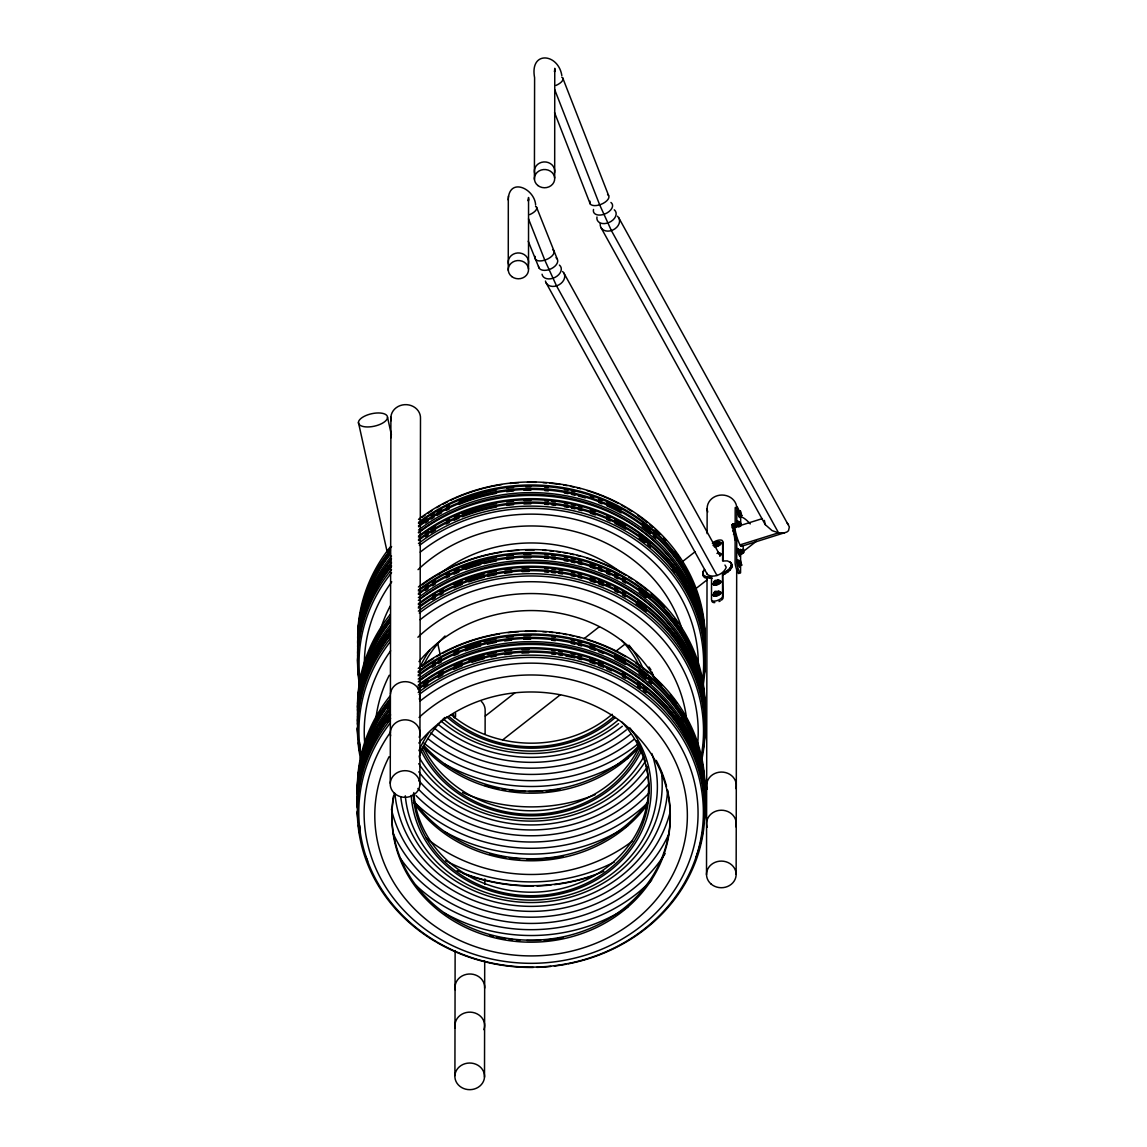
<?xml version="1.0" encoding="UTF-8"?>
<svg xmlns="http://www.w3.org/2000/svg" width="1147" height="1147" viewBox="0 0 1147 1147"><rect width="100%" height="100%" fill="white"/><g stroke="black" fill="none" stroke-linecap="round" stroke-linejoin="round"><path stroke-width="1.5" d="M390.252 783.243L390.898 417.193M419.859 784.777A14.825 13.32 0.1 0 0 398.396 772.103A14.825 13.32 0.1 0 0 396.919 795.143A14.825 13.32 0.1 0 0 419.859 784.777L420.49 418.727A14.825 13.32 0.1 0 0 404.604 404.676A14.825 13.32 0.1 0 0 391.17 420.662M454.915 1075.571L455.13 950.591M455.531 716.674L455.545 713.09M484.507 1077.119A14.825 13.32 0.1 0 0 463.044 1064.445A14.825 13.32 0.1 0 0 461.567 1087.485A14.825 13.32 0.1 0 0 484.507 1077.119L484.708 961.057M484.851 884.265L484.851 878.917M485.109 734.281L485.152 711.068A14.825 13.32 0.1 0 0 481.41 701.434M508.264 270.319L508.307 198.517M528.523 268.986L528.552 197.485L528.323 201.026L528.581 199.277M534.416 179.305L534.602 77.738C529.427 50.282 558.374 53.135 561.844 75.645M554.675 177.971L554.761 68.304L554.546 71.845L554.804 70.11M712.344 543.305A5.85 2.423 -21.2 0 1 718.552 540.165A5.85 2.423 -21.2 0 1 722.639 541.355L722.61 560.983L727.37 560.897L731.141 562.761C732.661 568.023 726.366 571.249 722.581 573.357L722.553 596.34A5.85 2.423 -21.2 0 1 717.018 600.627A5.85 2.423 -21.2 0 1 711.498 599.795L711.541 576.812L706.781 576.898L703.011 575.048L703.025 571.55L704.473 569.471L705.047 570.919M703.025 571.55L703.584 576.497L705.032 577.672L712.101 578.274M706.509 874.674L707.025 578.26M707.097 533.613L707.14 508.623M722.581 573.357L723.112 597.788A5.85 2.423 -21.2 0 1 721.492 600.11M723.169 560.654L723.212 542.818A5.85 2.423 -21.2 0 0 722.467 541.771M723.155 574.819C726.94 572.697 733.22 569.471 731.7 564.209L729.678 561.586M738.955 572.97A5.85 0.846 72.6 0 1 737.034 570.575A5.85 0.846 72.6 0 1 735.112 563.048L735.141 540.065L732.101 525.082L734.309 523.634L736.79 527.19L736.818 507.562A5.85 0.846 72.6 0 1 739.715 512.781M743.098 546.287L743.6 552.725L742.281 552.367L740.618 549.485L740.575 572.468A5.85 0.846 72.6 0 1 739.141 571.263L738.639 570.059A5.85 0.846 72.6 0 1 736.718 562.532L736.761 539.563L733.793 527.448L734.309 523.634M735.17 525.914L735.198 508.064A5.85 0.846 72.6 0 1 735.772 507.705M736.145 874.157L736.689 568.826M740.647 526.416L740.675 517.483A5.85 0.846 72.6 0 0 740.417 515.548M508.221 199.908C508.881 176.81 534.473 188.366 535.62 204.826M508.365 197.513L508.465 196.008M390.883 432.462L391.141 437.681M742.066 552.61L741.464 553.557L743.6 552.725M739.629 515.261L739.543 514.43M739.485 553.714C741.492 562.016 734.912 545.685 738.281 549.786M715.857 544.165L716.846 544.925M718.008 582.647L718.251 582.088M716.388 594.39L718.18 593.529M713.807 543.42L715.083 541.986L718.897 541.814L719.513 543.391L718.237 544.825L715.685 545.614L713.807 543.42L715.685 545.614M715.083 544.036L718.897 541.814M713.735 581.844L715.011 580.411L718.839 580.253L719.441 581.816L718.165 583.25L715.628 584.038L713.735 581.844L715.628 584.038M715.011 582.461L718.839 580.253M713.721 592.87L714.997 591.451L718.811 591.279L719.427 592.856L718.151 594.275L715.599 595.078L713.721 592.87L715.599 595.078M714.997 593.501L718.811 591.279M485.281 716.043L514.874 692.874M583.909 638.793L599.408 626.663M681.146 562.661L695.24 551.621M502.73 739.872L560.51 694.638M615.466 651.596L625.33 643.868M694.365 589.802L707.054 579.866M740.876 553.384L756.375 541.255M717.047 575.593L556.524 285.875L544.796 260.14L528.509 218.862M717.19 544.753L718.094 544.28L716.474 544.94M741.234 546.402L786.871 532.022L788.519 530.688L789.351 526.903L618.778 217.815M717.147 583.235L715.57 583.206M738.281 511.591L740.489 511.161L741.822 515.62C738.811 518.186 736.446 510.214 740.489 511.161M738.725 513.77L740.489 513.211L740.044 511.046M739.614 516.05L741.822 515.62M732.187 524.466L733.808 523.95M740.016 522.071L740.46 524.236L738.711 524.796L738.267 522.616L740.016 522.071L741.349 524.48M740.475 522.2L738.267 522.616M732.101 525.082L733.722 524.566M735.127 524.308L732.704 524.136M732.101 526.917L733.722 526.416M732.187 527.95L733.793 527.448M735.456 527.032L762.44 518.587M732.689 530.889L734.309 530.387M733.492 534.373L735.112 533.871M734.539 538.158L736.159 537.642M735.141 540.065L736.761 539.563M740.016 544.882L778.541 532.825L784.548 532.853M738.224 550.015L740.417 549.599L741.751 554.058C738.754 556.61 736.374 548.639 740.417 549.599M741.98 549.728L743.6 549.227M742.066 550.775L743.686 550.259M739.399 551.492L737.722 548.452L739.026 553.829L738.826 552.108L740.417 551.635L739.973 549.47M740.661 552.868L743.672 552.108M739.557 554.474L741.751 554.058M738.195 561.055L740.403 560.625L741.736 565.084C738.725 567.636 736.36 559.664 740.403 560.625M738.639 563.22L740.403 562.675L739.958 560.496M739.528 565.514L741.736 565.084M739.012 562.517L739.055 564.869L738.181 562.632M718.237 542.775L719.513 543.391M719.441 581.816L717.563 579.622M718.151 592.225L719.427 592.856M724.947 565.07L726.223 567.235C724.058 573.987 713.362 578.762 707.369 574.461L546.158 282.965M738.783 562.073L738.725 562.79M786.856 522.53L788.505 524.709M601.014 227.665L765.235 524.609L772.074 530.617L778.541 532.825L611.38 230.59L599.666 204.84L554.732 89.724M563.923 273.115L719.112 553.729M738.324 522.387L737.363 521.182L738.682 526.889M739.227 513.369L738.639 512.795M557.198 258.95L536.481 207.048M539.047 267.968L528.237 241.214M739.112 512.078C735.012 505.024 742.338 525.197 739.801 514.085M738.697 512.207C735.614 505.411 739.155 520.523 740.016 516.967M739.098 523.118L737.908 520.967L739.084 526.76M738.611 561.672C734.754 554.374 740.991 573.572 739.586 564.697M738.625 513.211L739.256 514.716M738.998 552.84L739.586 553.428M738.539 562.661L739.041 563.851M738.969 563.865L739.457 564.224M765.235 524.609L764.375 520.394M562.747 77.996L608.57 195.42M554.56 112.607L590.189 203.894M740.489 513.211L741.378 515.505M740.417 551.635L741.306 553.929M740.403 562.675L741.292 564.955M731.141 562.761L731.929 564.969M731.37 565.342L731.929 566.804M731.126 566.245L731.686 567.708M729.678 568.338L730.238 569.787M717.635 543.248L718.237 544.825M727.356 570.46L727.915 571.909M715.083 541.986L715.699 543.563M724.345 572.468L724.904 573.93M717.563 581.672L718.165 583.25M717.535 592.698L718.151 594.275M709.792 577.027L710.351 578.475M714.997 591.451L715.613 593.028M706.781 576.898L707.341 578.346M704.473 576.224L705.032 577.672M702.781 572.453L703.355 573.901M702.781 574.289L703.584 576.497M739.385 562.517C734.783 552.596 742.009 574.977 739.715 563.55M739.256 563.177L738.955 562.532L739.299 563.679M739.055 513.182L739.385 514.214M738.353 552.151L740.231 556.295L740.016 553.542M738.711 512.766L739.141 515.404L738.267 513.168M738.883 524.709L739.127 526.444L738.396 524.853M707.039 573.242L707.369 574.461M387.528 417.35A14.825 6.366 -12.5 0 1 365.707 426.885A14.825 6.366 -12.5 0 1 365.721 415.63A14.825 6.366 -12.5 0 1 387.528 417.35L391.399 434.828M437.581 642.736L440.29 654.966M453.495 714.366L454.269 717.864M358.452 422.555L387.156 551.85M739.614 513.999L740.059 516.179M739.528 563.464L739.973 565.629M455.345 990.019A14.825 13.32 0.1 0 1 468.779 974.032A14.825 13.32 0.1 0 1 484.665 988.097M455.287 1028.171A14.825 13.32 0.1 0 1 470.643 1012.17A14.825 13.32 0.1 0 1 483.876 1029.662M390.625 735.844A14.825 13.32 0.1 0 1 405.995 719.843A14.825 13.32 0.1 0 1 419.214 737.335M390.41 694.222A14.825 13.32 0.1 0 1 407.988 681.906A14.825 13.32 0.1 0 1 419.286 699.168M707.24 789.079A14.825 13.32 0.1 0 1 721.191 772.06A14.825 13.32 0.1 0 1 735.872 788.591M707.169 827.231A14.825 13.32 0.1 0 1 721.133 810.226A14.825 13.32 0.1 0 1 735.801 826.743M534.975 174.043A10.151 9.133 0.1 0 1 543.821 161.942A10.151 9.133 0.1 0 1 554.531 172.753M508.824 265.057A10.151 9.133 0.1 0 1 517.655 252.957A10.151 9.133 0.1 0 1 528.38 263.767M707.728 512.049A14.825 13.32 0.1 0 1 719.743 495.189A14.825 13.32 0.1 0 1 736.79 508.107M739.944 516.795A14.825 4.588 51.9 0 1 750.267 523.921M364.359 664.428A166.975 150.085 0.1 0 1 391.758 581.801M420.246 552.137A166.975 150.085 0.1 0 1 600.411 527.606A166.975 150.085 0.1 0 1 698.308 665.79M419.401 545.485A172.294 154.859 0.1 0 1 612.254 526.545A172.294 154.859 0.1 0 1 702.523 680.931M360.387 682.494A172.294 154.859 0.1 0 1 391.557 572.668M418.469 543.535A173.727 156.15 0.1 0 1 616.412 526.143A173.727 156.15 0.1 0 1 702.867 687.168M360.129 688.702A173.727 156.15 0.1 0 1 391.5 569.572M418.469 540.509A173.727 156.15 0.1 0 1 611.179 520.595A173.727 156.15 0.1 0 1 704.358 673.547M360.144 685.691A173.727 156.15 0.1 0 1 391.514 566.546M618.606 723.671A131.073 117.811 0.1 0 1 441.065 721.033M622.334 726.237A136.679 122.844 0.1 0 1 438.082 724.23M634.09 739.299A154.343 138.715 0.1 0 1 427.802 738.496M595.193 794.656A156.279 140.464 0.1 0 1 462.542 792.52M380.202 630.649A156.279 140.464 0.1 0 1 390.195 606.06M418.038 569.643A156.279 140.464 0.1 0 1 569.5 530.229A156.279 140.464 0.1 0 1 682.107 629.488M418.497 526.817A173.727 156.15 0.1 0 1 611.208 506.902A173.727 156.15 0.1 0 1 704.387 659.855M357.649 643.596A173.727 156.15 0.1 0 1 390.424 554.23M425.293 536.739A171.792 154.401 0.1 0 1 428.146 534.774M431.057 532.853A171.792 154.401 0.1 0 1 435.516 530.072M446.255 524.079A171.792 154.401 0.1 0 1 449.395 522.516M454.14 520.294A171.792 154.401 0.1 0 1 458.958 518.186M462.227 516.867A171.792 154.401 0.1 0 1 496.479 507.046M506.659 505.426A171.792 154.401 0.1 0 1 513.541 504.666M523.95 503.977A171.792 154.401 0.1 0 1 530.889 503.834M544.768 504.307A171.792 154.401 0.1 0 1 548.338 504.594M551.908 504.952A171.792 154.401 0.1 0 1 555.492 505.383M564.396 506.73A171.792 154.401 0.1 0 1 567.951 507.39M571.464 508.121A171.792 154.401 0.1 0 1 574.962 508.91M578.432 509.77A171.792 154.401 0.1 0 1 581.873 510.687M590.318 513.239A171.792 154.401 0.1 0 1 595.35 514.974M606.906 519.591A171.792 154.401 0.1 0 1 610.147 521.053M614.921 523.362A171.792 154.401 0.1 0 1 625.645 529.211M639.252 538.129A171.792 154.401 0.1 0 1 645.001 542.488M647.797 544.768A171.792 154.401 0.1 0 1 650.535 547.076M672.357 570.088A171.792 154.401 0.1 0 1 674.479 572.883M704.717 648.887A173.727 156.15 0.1 0 1 704.401 652.399M357.706 634.377A173.727 156.15 0.1 0 1 390.439 546.775M418.512 519.376A173.727 156.15 0.1 0 1 608.598 498.242A173.727 156.15 0.1 0 1 704.832 647.123M626.348 729.865A142.701 128.263 0.1 0 1 433.982 727.772M637.288 744.446A159.161 143.06 0.1 0 1 424.003 743.17M418.497 523.39A173.727 156.15 0.1 0 1 611.208 503.476A173.727 156.15 0.1 0 1 704.387 656.428M357.692 638.406A173.727 156.15 0.1 0 1 390.424 550.804M618.075 720.144A126.256 113.481 0.1 0 1 443.473 719.026M612.211 714.251A117.496 105.61 0.1 0 1 451.244 714.767M630.348 734.324A148.723 133.683 0.1 0 1 430.756 732.876M615.322 717.477A120.091 107.947 0.1 0 1 446.8 716.846M418.497 530.043A173.727 156.15 0.1 0 1 611.208 510.114A173.727 156.15 0.1 0 1 704.373 663.081M357.649 646.822A173.727 156.15 0.1 0 1 391.528 556.08M368.259 600.268A171.792 154.401 0.1 0 1 375.427 583.952M377.119 580.755A171.792 154.401 0.1 0 1 390.898 559.836M418.397 532.409A171.792 154.401 0.1 0 1 686.537 582.561M688.171 585.744A171.792 154.401 0.1 0 1 693.275 597.2M696.831 607.293A171.792 154.401 0.1 0 1 699.584 617.502M639.08 745.306A139.188 125.109 0.1 0 1 423.716 745.364M418.483 537.083A173.727 156.15 0.1 0 1 611.193 517.168A173.727 156.15 0.1 0 1 704.373 670.12M359.814 680.515A173.727 156.15 0.1 0 1 358.739 673.461M358.165 668.128A173.727 156.15 0.1 0 1 357.663 659.21M357.635 653.876A173.727 156.15 0.1 0 1 391.514 563.12M418.469 539.506A173.727 156.15 0.1 0 1 611.179 519.577A173.727 156.15 0.1 0 1 704.358 672.543M360.144 684.673A173.727 156.15 0.1 0 1 357.635 659.84M357.635 656.285A173.727 156.15 0.1 0 1 391.514 565.543M367.8 588.483A172.294 154.859 0.1 0 1 370.295 582.16M387.371 552.094A172.294 154.859 0.1 0 1 391.6 546.56M422.196 517.311A172.294 154.859 0.1 0 1 425.021 515.275M427.888 513.297A172.294 154.859 0.1 0 1 432.276 510.429M436.778 507.677A172.294 154.859 0.1 0 1 439.831 505.913M442.928 504.221A172.294 154.859 0.1 0 1 447.617 501.784M450.771 500.25A172.294 154.859 0.1 0 1 453.954 498.773M455.545 498.056A172.294 154.859 0.1 0 1 501.497 484.622M510.071 483.461A172.294 154.859 0.1 0 1 518.745 482.686M527.448 482.313A172.294 154.859 0.1 0 1 536.122 482.342M542.99 482.629A172.294 154.859 0.1 0 1 546.431 482.873M549.872 483.174A172.294 154.859 0.1 0 1 560.209 484.464M563.65 485.023A172.294 154.859 0.1 0 1 567.062 485.64M570.475 486.328A172.294 154.859 0.1 0 1 573.844 487.074M577.213 487.862A172.294 154.859 0.1 0 1 580.54 488.722M587.149 490.629A172.294 154.859 0.1 0 1 618.333 503.476M621.43 505.139A172.294 154.859 0.1 0 1 625.961 507.72M627.452 508.608A172.294 154.859 0.1 0 1 631.868 511.376M637.646 515.261A172.294 154.859 0.1 0 1 647.338 522.631M650.005 524.853A172.294 154.859 0.1 0 1 652.6 527.118M655.138 529.427A172.294 154.859 0.1 0 1 660.012 534.144M663.669 537.957A172.294 154.859 0.1 0 1 666.034 540.567M674.923 551.535A172.294 154.859 0.1 0 1 679.927 558.718M639.08 747.314A139.188 125.109 0.1 0 1 423.716 747.371M438.728 574.647A139.188 125.109 0.1 0 1 620.871 572.31M418.483 532.868A173.727 156.15 0.1 0 1 611.193 512.938A173.727 156.15 0.1 0 1 704.373 665.891M359.828 676.286A173.727 156.15 0.1 0 1 359.24 672.773M358.179 663.898A173.727 156.15 0.1 0 1 357.807 658.55M357.649 649.646A173.727 156.15 0.1 0 1 391.528 558.89M418.497 522.387A173.727 156.15 0.1 0 1 611.222 502.472A173.727 156.15 0.1 0 1 704.387 655.424M357.692 637.402A173.727 156.15 0.1 0 1 390.424 549.8M418.497 525.813A173.727 156.15 0.1 0 1 611.208 505.884A173.727 156.15 0.1 0 1 704.387 658.851M357.663 642.592A173.727 156.15 0.1 0 1 390.424 553.227M425.308 523.046A171.792 154.401 0.1 0 1 428.175 521.082M431.086 519.161A171.792 154.401 0.1 0 1 434.039 517.283M437.05 515.476A171.792 154.401 0.1 0 1 441.624 512.867M446.283 510.386A171.792 154.401 0.1 0 1 449.409 508.824M458.986 504.494A171.792 154.401 0.1 0 1 496.508 493.353M506.687 491.733A171.792 154.401 0.1 0 1 513.569 490.973M523.978 490.285A171.792 154.401 0.1 0 1 530.918 490.142M544.796 490.615A171.792 154.401 0.1 0 1 548.366 490.902M564.424 493.038A171.792 154.401 0.1 0 1 567.966 493.697M571.493 494.429A171.792 154.401 0.1 0 1 574.991 495.217M578.461 496.078A171.792 154.401 0.1 0 1 585.285 497.97M598.72 502.515A171.792 154.401 0.1 0 1 602.017 503.834M606.935 505.899A171.792 154.401 0.1 0 1 621.144 512.938M642.177 526.588A171.792 154.401 0.1 0 1 650.564 533.384M653.231 535.749A171.792 154.401 0.1 0 1 655.84 538.172M418.483 536.079A173.727 156.15 0.1 0 1 611.193 516.164A173.727 156.15 0.1 0 1 704.373 669.117M359.814 679.511A173.727 156.15 0.1 0 1 358.739 672.457M358.165 667.124A173.727 156.15 0.1 0 1 357.663 658.206M357.635 652.858A173.727 156.15 0.1 0 1 391.514 562.116M613.803 716.545A117.912 105.983 0.1 0 1 449.638 717.061M628.269 757.809A162.86 146.372 0.1 0 1 444.964 764.16M425.293 533.326A171.792 154.401 0.1 0 1 428.161 531.348M431.071 529.427A171.792 154.401 0.1 0 1 435.516 526.645M446.255 520.666A171.792 154.401 0.1 0 1 449.395 519.089M454.14 516.867A171.792 154.401 0.1 0 1 458.958 514.774M462.227 513.44A171.792 154.401 0.1 0 1 496.493 503.619M506.659 502.013A171.792 154.401 0.1 0 1 513.555 501.239M523.95 500.551A171.792 154.401 0.1 0 1 530.889 500.407M544.782 500.895A171.792 154.401 0.1 0 1 548.338 501.182M551.922 501.526A171.792 154.401 0.1 0 1 555.492 501.956M564.41 503.304A171.792 154.401 0.1 0 1 567.951 503.963M571.478 504.694A171.792 154.401 0.1 0 1 574.977 505.483M578.446 506.343A171.792 154.401 0.1 0 1 581.873 507.261M590.332 509.813A171.792 154.401 0.1 0 1 595.365 511.548M606.921 516.179A171.792 154.401 0.1 0 1 610.147 517.641M614.921 519.935A171.792 154.401 0.1 0 1 625.645 525.785M639.252 534.703A171.792 154.401 0.1 0 1 650.55 543.664M419.759 523.72A171.792 154.401 0.1 0 1 426.741 518.63M431.086 515.734A171.792 154.401 0.1 0 1 434.053 513.856M437.05 512.049A171.792 154.401 0.1 0 1 441.624 509.44M446.283 506.974A171.792 154.401 0.1 0 1 449.423 505.397M458.986 501.081A171.792 154.401 0.1 0 1 496.522 489.927M506.687 488.321A171.792 154.401 0.1 0 1 513.569 487.547M525.713 486.801A171.792 154.401 0.1 0 1 530.918 486.715M544.796 487.203A171.792 154.401 0.1 0 1 548.366 487.489M564.439 489.611A171.792 154.401 0.1 0 1 567.98 490.271M571.493 491.002A171.792 154.401 0.1 0 1 574.991 491.791M590.361 496.121A171.792 154.401 0.1 0 1 593.716 497.268M598.72 499.103A171.792 154.401 0.1 0 1 602.032 500.407M606.935 502.486A171.792 154.401 0.1 0 1 621.158 509.512M642.177 523.161A171.792 154.401 0.1 0 1 650.564 529.971M653.245 532.337A171.792 154.401 0.1 0 1 655.855 534.746M559.851 789.294A165.182 148.465 0.1 0 1 546.101 790.914M542.646 791.158A165.182 148.465 0.1 0 1 528.767 791.487M525.326 791.401A165.182 148.465 0.1 0 1 521.899 791.258M520.121 791.158A165.182 148.465 0.1 0 1 509.397 790.168M505.813 789.709A165.182 148.465 0.1 0 1 502.243 789.165M498.673 788.548A165.182 148.465 0.1 0 1 484.665 785.423M641.345 751.056A120.091 107.947 0.1 0 1 530.645 815.789A120.091 107.947 0.1 0 1 420.705 749.937M419.759 667.712A120.091 107.947 0.1 0 1 429.881 649.948M628.986 645.13A120.091 107.947 0.1 0 1 643.309 669.031M420.117 619.738A166.975 150.085 0.1 0 1 606.519 597.888A166.975 150.085 0.1 0 1 697.491 745.779M614.262 862.057A166.975 150.085 0.1 0 1 445.71 860.694M364.689 742.769A166.975 150.085 0.1 0 1 390.625 650.808M419.286 613.086A172.294 154.859 0.1 0 1 614.72 595.408A172.294 154.859 0.1 0 1 701.634 753.78M603.838 871.304A172.294 154.859 0.1 0 1 457.08 870.602M361.764 758.784A172.294 154.859 0.1 0 1 390.353 641.632M418.354 611.122A173.727 156.15 0.1 0 1 618.018 594.619A173.727 156.15 0.1 0 1 702.079 758.282M594.992 875.147A173.727 156.15 0.1 0 1 554.474 884.624M550.99 885.011A173.727 156.15 0.1 0 1 536.954 885.928M533.455 886A173.727 156.15 0.1 0 1 463.13 873.498M361.104 761.508A173.727 156.15 0.1 0 1 390.267 638.535M418.354 608.111A173.727 156.15 0.1 0 1 616.297 590.719A173.727 156.15 0.1 0 1 702.753 751.729M360.015 753.278A173.727 156.15 0.1 0 1 358.409 742.697M358.05 739.141A173.727 156.15 0.1 0 1 357.506 728.445A173.727 156.15 0.1 0 0 358.05 735.714M357.52 724.89A173.727 156.15 0.1 0 1 390.281 635.51M645.761 760.69A131.073 117.811 0.1 0 1 418.755 763.687M647.539 766.726A136.679 122.844 0.1 0 1 418.784 771.816M639.84 749.694A117.912 105.983 0.1 0 1 530.315 814.298A117.912 105.983 0.1 0 1 421.967 748.045M423.472 665.332A117.912 105.983 0.1 0 1 445.036 635.997M621.645 640.284A117.912 105.983 0.1 0 1 639.825 666.981M649.331 792.692A154.343 138.715 0.1 0 1 416.06 795.559M632.542 840.995A156.279 140.464 0.1 0 1 426.326 838.099M375.643 720.703A156.279 140.464 0.1 0 1 389.249 675.253M417.909 637.245A156.279 140.464 0.1 0 1 579.636 600.483A156.279 140.464 0.1 0 1 686.193 715.886M418.383 594.418A173.727 156.15 0.1 0 1 611.093 574.489A173.727 156.15 0.1 0 1 704.272 727.456M357.534 711.197A173.727 156.15 0.1 0 1 390.295 621.817M432.419 599.508A171.792 154.401 0.1 0 1 435.401 597.659M439.946 595.006A171.792 154.401 0.1 0 1 443.029 593.314M454.011 587.881A171.792 154.401 0.1 0 1 462.112 584.454M468.765 581.973A171.792 154.401 0.1 0 1 484.192 577.314M487.661 576.468A171.792 154.401 0.1 0 1 496.364 574.633M504.823 573.256A171.792 154.401 0.1 0 1 511.705 572.425M522.1 571.65A171.792 154.401 0.1 0 1 529.039 571.45M544.653 571.909A171.792 154.401 0.1 0 1 548.223 572.195M551.793 572.554A171.792 154.401 0.1 0 1 555.377 572.97M558.947 573.457A171.792 154.401 0.1 0 1 562.503 574.016M571.349 575.708A171.792 154.401 0.1 0 1 574.848 576.511M578.317 577.357A171.792 154.401 0.1 0 1 581.744 578.274M590.203 580.841A171.792 154.401 0.1 0 1 595.236 582.576M598.576 583.809A171.792 154.401 0.1 0 1 603.523 585.787M614.792 590.963A171.792 154.401 0.1 0 1 617.932 592.569M622.534 595.064A171.792 154.401 0.1 0 1 625.531 596.798M636.169 603.623A171.792 154.401 0.1 0 1 646.291 611.222M418.397 586.963A173.727 156.15 0.1 0 1 611.107 567.048A173.727 156.15 0.1 0 1 704.287 720.001M357.549 703.742A173.727 156.15 0.1 0 1 390.31 614.376M647.424 776.247A142.701 128.263 0.1 0 1 418.784 780.562M647.969 802.542A159.161 143.06 0.1 0 1 414.87 802.742M418.383 590.992A173.727 156.15 0.1 0 1 611.093 571.063A173.727 156.15 0.1 0 1 704.272 724.029M357.549 707.771A173.727 156.15 0.1 0 1 390.31 618.405M643.639 756.977A126.256 113.481 0.1 0 1 531.735 818.686A126.256 113.481 0.1 0 1 419.315 757.637M652.012 672.099A126.256 113.481 0.1 0 1 653.589 677.146M639.452 746.396A117.496 105.61 0.1 0 1 531.29 810.771A117.496 105.61 0.1 0 1 423.1 746.353M649.173 783.616A148.723 133.683 0.1 0 1 417.838 788.505M418.368 597.63A173.727 156.15 0.1 0 1 611.079 577.715A173.727 156.15 0.1 0 1 704.258 730.668M357.534 714.423A173.727 156.15 0.1 0 1 390.295 625.043M368.13 667.869A171.792 154.401 0.1 0 1 389.722 628.8M419.63 598.963A171.792 154.401 0.1 0 1 688.057 653.331M689.605 656.557A171.792 154.401 0.1 0 1 693.161 664.787M694.422 668.142A171.792 154.401 0.1 0 1 698.193 679.985M647.568 802.355A139.188 125.109 0.1 0 1 413.465 800.334M648.973 666.981A139.188 125.109 0.1 0 1 650.98 669.934M418.354 604.684A173.727 156.15 0.1 0 1 611.079 584.755A173.727 156.15 0.1 0 1 704.244 737.722M360.029 749.851A173.727 156.15 0.1 0 1 358.853 742.826M357.52 721.463A173.727 156.15 0.1 0 1 390.281 632.097M418.354 607.107A173.727 156.15 0.1 0 1 613.688 588.425A173.727 156.15 0.1 0 1 703.598 745.435M360.015 752.274A173.727 156.15 0.1 0 1 358.624 743.471M358.05 738.138A173.727 156.15 0.1 0 1 357.506 727.442M357.52 723.886A173.727 156.15 0.1 0 1 390.281 634.506M369.52 651.324A172.294 154.859 0.1 0 1 372.259 645.044M376.144 637.302A172.294 154.859 0.1 0 1 377.822 634.262M422.082 584.898A172.294 154.859 0.1 0 1 439.717 573.514M442.799 571.808A172.294 154.859 0.1 0 1 453.825 566.374M455.431 565.657A172.294 154.859 0.1 0 1 501.368 552.209M508.221 551.263A172.294 154.859 0.1 0 1 518.616 550.288M525.584 549.958A172.294 154.859 0.1 0 1 534.273 549.9M542.875 550.23A172.294 154.859 0.1 0 1 546.316 550.474M549.757 550.775A172.294 154.859 0.1 0 1 553.198 551.134M556.653 551.564A172.294 154.859 0.1 0 1 560.094 552.065M563.521 552.625A172.294 154.859 0.1 0 1 566.948 553.241M570.346 553.915A172.294 154.859 0.1 0 1 573.729 554.661M577.084 555.463A172.294 154.859 0.1 0 1 580.411 556.324M587.035 558.231A172.294 154.859 0.1 0 1 625.846 575.321M628.814 577.113A172.294 154.859 0.1 0 1 631.753 578.963M636.098 581.873A172.294 154.859 0.1 0 1 647.223 590.232M651.181 593.572A172.294 154.859 0.1 0 1 664.744 606.849M674.809 619.122A172.294 154.859 0.1 0 1 677.863 623.409M685.189 635.18A172.294 154.859 0.1 0 1 687.713 639.911M646.564 805.724A139.188 125.109 0.1 0 1 413.465 802.341M418.999 661.618A139.188 125.109 0.1 0 1 655.554 679.483M418.368 600.455A173.727 156.15 0.1 0 1 611.079 580.54A173.727 156.15 0.1 0 1 704.258 733.492M360.029 745.636A173.727 156.15 0.1 0 1 359.412 742.123M358.065 731.485A173.727 156.15 0.1 0 1 357.792 727.929M357.52 717.233A173.727 156.15 0.1 0 1 390.295 627.868M418.383 589.988A173.727 156.15 0.1 0 1 611.093 570.059A173.727 156.15 0.1 0 1 704.272 723.026M357.549 706.767A173.727 156.15 0.1 0 1 390.31 617.387M418.383 593.415A173.727 156.15 0.1 0 1 611.093 573.486A173.727 156.15 0.1 0 1 704.272 726.438M357.534 710.194A173.727 156.15 0.1 0 1 390.31 620.814M425.193 590.648A171.792 154.401 0.1 0 1 428.06 588.669M432.433 585.816A171.792 154.401 0.1 0 1 435.416 583.966M446.154 577.988A171.792 154.401 0.1 0 1 449.294 576.425M454.04 574.188A171.792 154.401 0.1 0 1 458.857 572.095M465.453 569.5A171.792 154.401 0.1 0 1 480.751 564.553M484.206 563.621A171.792 154.401 0.1 0 1 496.393 560.94M506.558 559.335A171.792 154.401 0.1 0 1 513.455 558.56M523.849 557.886A171.792 154.401 0.1 0 1 530.789 557.743M544.682 558.216A171.792 154.401 0.1 0 1 548.252 558.503M551.822 558.861A171.792 154.401 0.1 0 1 555.392 559.277M564.31 560.639A171.792 154.401 0.1 0 1 567.851 561.299M571.378 562.016A171.792 154.401 0.1 0 1 574.876 562.819M578.346 563.664A171.792 154.401 0.1 0 1 581.773 564.582M590.232 567.134A171.792 154.401 0.1 0 1 595.264 568.883M598.591 570.116A171.792 154.401 0.1 0 1 601.903 571.421M606.82 573.5A171.792 154.401 0.1 0 1 610.046 574.962M614.821 577.271A171.792 154.401 0.1 0 1 617.946 578.877M622.549 581.371A171.792 154.401 0.1 0 1 625.559 583.106M639.151 592.024A171.792 154.401 0.1 0 1 646.32 597.53M418.368 603.68A173.727 156.15 0.1 0 1 611.079 583.751A173.727 156.15 0.1 0 1 704.244 736.718M360.029 748.848A173.727 156.15 0.1 0 1 359.126 743.586M358.05 734.711A173.727 156.15 0.1 0 1 357.606 727.585M357.52 720.459A173.727 156.15 0.1 0 1 390.281 631.079M628.155 825.41A162.86 146.372 0.1 0 1 444.835 831.747M432.419 596.082A171.792 154.401 0.1 0 1 435.401 594.232M439.946 591.58A171.792 154.401 0.1 0 1 443.029 589.888M454.026 584.454A171.792 154.401 0.1 0 1 462.112 581.042M465.424 579.765A171.792 154.401 0.1 0 1 484.192 573.901M487.661 573.041A171.792 154.401 0.1 0 1 496.379 571.206M504.838 569.83A171.792 154.401 0.1 0 1 511.705 568.998M522.1 568.224A171.792 154.401 0.1 0 1 529.039 568.023M544.653 568.482A171.792 154.401 0.1 0 1 548.223 568.769M551.807 569.127A171.792 154.401 0.1 0 1 555.377 569.543M558.947 570.045A171.792 154.401 0.1 0 1 562.517 570.604M571.349 572.296A171.792 154.401 0.1 0 1 574.848 573.084M578.317 573.93A171.792 154.401 0.1 0 1 581.758 574.848M590.218 577.414A171.792 154.401 0.1 0 1 595.25 579.149M598.576 580.382A171.792 154.401 0.1 0 1 603.537 582.375M606.792 583.766A171.792 154.401 0.1 0 1 610.032 585.228M614.806 587.536A171.792 154.401 0.1 0 1 617.932 589.142M622.534 591.651A171.792 154.401 0.1 0 1 625.531 593.372M637.66 601.243A171.792 154.401 0.1 0 1 646.291 607.795M425.193 587.221A171.792 154.401 0.1 0 1 428.06 585.257M432.448 582.389A171.792 154.401 0.1 0 1 435.43 580.54M446.169 574.561A171.792 154.401 0.1 0 1 449.309 572.998M454.054 570.762A171.792 154.401 0.1 0 1 458.872 568.668M462.141 567.349A171.792 154.401 0.1 0 1 496.393 557.514M506.573 555.908A171.792 154.401 0.1 0 1 513.455 555.148M523.864 554.46A171.792 154.401 0.1 0 1 530.803 554.316M544.682 554.79A171.792 154.401 0.1 0 1 548.252 555.076M551.822 555.435A171.792 154.401 0.1 0 1 555.406 555.851M564.31 557.213A171.792 154.401 0.1 0 1 567.851 557.872M571.378 558.603A171.792 154.401 0.1 0 1 574.876 559.392M578.346 560.238A171.792 154.401 0.1 0 1 581.787 561.155M590.232 563.722A171.792 154.401 0.1 0 1 595.264 565.457M598.605 566.69A171.792 154.401 0.1 0 1 601.917 567.994M606.82 570.073A171.792 154.401 0.1 0 1 610.046 571.536M614.835 573.844A171.792 154.401 0.1 0 1 617.961 575.45M622.563 577.959A171.792 154.401 0.1 0 1 625.559 579.679M639.151 588.597A171.792 154.401 0.1 0 1 650.449 597.558M563.105 856.322A165.182 148.465 0.1 0 1 526.932 859.046M520.007 858.745A165.182 148.465 0.1 0 1 509.268 857.77M505.698 857.296A165.182 148.465 0.1 0 1 489.74 854.314M629.918 727.929A120.091 107.947 0.1 0 1 570.145 891.362A120.091 107.947 0.1 0 1 411.228 795.387M418.942 750.697A120.091 107.947 0.1 0 1 428.763 732.775M419.974 701.161A166.975 150.085 0.1 0 1 690.824 769.594A166.975 150.085 0.1 0 1 508.25 961.903A166.975 150.085 0.1 0 1 390.482 732.23M419.142 694.509A172.294 154.859 0.1 0 1 697.276 771.458A172.294 154.859 0.1 0 1 501.382 964.799A172.294 154.859 0.1 0 1 390.209 723.054M418.211 692.559A173.727 156.15 0.1 0 1 686.695 741.908A173.727 156.15 0.1 0 1 568.037 963.881M566.346 964.197A173.727 156.15 0.1 0 1 554.331 966.046M550.847 966.434A173.727 156.15 0.1 0 1 536.81 967.365M533.312 967.437A173.727 156.15 0.1 0 1 437.236 942.662M435.731 941.787A173.727 156.15 0.1 0 1 390.138 719.958M418.211 689.533A173.727 156.15 0.1 0 1 610.046 669.203A173.727 156.15 0.1 0 1 704.272 820.808M703.197 829.625A173.727 156.15 0.1 0 1 696.043 857.325M367.671 861.211A173.727 156.15 0.1 0 1 365.821 856.35M360.215 836.45A173.727 156.15 0.1 0 1 358.481 825.897M358.065 822.342A173.727 156.15 0.1 0 1 357.405 811.646M357.362 808.09A173.727 156.15 0.1 0 1 390.138 716.947M661.518 772.677A131.073 117.811 0.1 0 1 544.567 901.915A131.073 117.811 0.1 0 1 400.747 796.749M667.597 790.613A136.679 122.844 0.1 0 1 533.226 906.345A136.679 122.844 0.1 0 1 394.984 794.283M621.502 721.707A117.912 105.983 0.1 0 1 573.658 888.595A117.912 105.983 0.1 0 1 413.307 793.996M419.171 756.447A117.912 105.983 0.1 0 1 444.893 717.42M665.145 853.569A154.343 138.715 0.1 0 1 399.816 857.569M419.071 717.448A156.279 140.464 0.1 0 1 675.683 762.225A156.279 140.464 0.1 0 1 527.763 955.881A156.279 140.464 0.1 0 1 389.105 756.676M418.239 675.841A173.727 156.15 0.1 0 1 610.075 655.51A173.727 156.15 0.1 0 1 704.287 807.115M357.377 794.398A173.727 156.15 0.1 0 1 390.166 703.24M387.485 722.467A171.792 154.401 0.1 0 1 390.625 718.323M423.616 686.766A171.792 154.401 0.1 0 1 427.888 683.784M438.283 677.303A171.792 154.401 0.1 0 1 442.885 674.737M453.882 669.303A171.792 154.401 0.1 0 1 461.969 665.891M472.005 662.249A171.792 154.401 0.1 0 1 484.048 658.751M491.002 657.102A171.792 154.401 0.1 0 1 496.221 656.055M504.68 654.679A171.792 154.401 0.1 0 1 511.562 653.847M521.957 653.073A171.792 154.401 0.1 0 1 528.896 652.872M551.65 653.976A171.792 154.401 0.1 0 1 555.234 654.392M558.804 654.894A171.792 154.401 0.1 0 1 562.36 655.453M565.915 656.07A171.792 154.401 0.1 0 1 574.704 657.934M578.174 658.779A171.792 154.401 0.1 0 1 581.615 659.697M590.06 662.263A171.792 154.401 0.1 0 1 595.092 663.998M598.433 665.231A171.792 154.401 0.1 0 1 603.379 667.21M606.648 668.615A171.792 154.401 0.1 0 1 611.48 670.837M622.391 676.486A171.792 154.401 0.1 0 1 625.387 678.221M637.517 686.092A171.792 154.401 0.1 0 1 640.442 688.214M643.324 690.394A171.792 154.401 0.1 0 1 646.148 692.645M418.254 668.386A173.727 156.15 0.1 0 1 610.089 648.055A173.727 156.15 0.1 0 1 704.301 799.66M357.391 786.942A173.727 156.15 0.1 0 1 390.166 695.799M670.307 811.503A142.701 128.263 0.1 0 1 529.814 911.363A142.701 128.263 0.1 0 1 391.399 809.079M651.625 880.136A159.161 143.06 0.1 0 1 415.974 885.341M418.239 672.414A173.727 156.15 0.1 0 1 610.075 652.084A173.727 156.15 0.1 0 1 704.301 803.689M357.391 790.971A173.727 156.15 0.1 0 1 390.166 699.828M651.869 753.522A126.256 113.481 0.1 0 1 554.833 898.101A126.256 113.481 0.1 0 1 405.292 795.803M646.177 765.192A117.496 105.61 0.1 0 1 546.445 891.305A117.496 105.61 0.1 0 1 413.823 792.563M636.929 740.69A117.496 105.61 0.1 0 1 645.345 761.852M669.016 833.683A148.723 133.683 0.1 0 1 530.416 917.184A148.723 133.683 0.1 0 1 392.733 832.392M418.225 679.067A173.727 156.15 0.1 0 1 610.061 658.736A173.727 156.15 0.1 0 1 704.287 810.341M357.377 797.624A173.727 156.15 0.1 0 1 390.152 706.466M368.001 749.292A171.792 154.401 0.1 0 1 377.736 728.187M379.542 725.062A171.792 154.401 0.1 0 1 389.579 710.237M419.487 680.386A171.792 154.401 0.1 0 1 687.913 734.754M690.938 741.249A171.792 154.401 0.1 0 1 694.279 749.564M695.469 752.934A171.792 154.401 0.1 0 1 698.924 764.82M667.382 789.738A139.188 125.109 0.1 0 1 534.602 940.139A139.188 125.109 0.1 0 1 393.521 795.875M656.256 760.418A139.188 125.109 0.1 0 1 666.55 786.398M418.225 686.107A173.727 156.15 0.1 0 1 610.061 665.776A173.727 156.15 0.1 0 1 704.272 817.381M360.23 833.023A173.727 156.15 0.1 0 1 358.982 826.012M358.079 818.929A173.727 156.15 0.1 0 1 357.534 811.789M357.362 804.664A173.727 156.15 0.1 0 1 390.138 713.52M418.211 688.53A173.727 156.15 0.1 0 1 610.046 668.199A173.727 156.15 0.1 0 1 704.272 819.804M703.197 828.621A173.727 156.15 0.1 0 1 701.563 837.425M360.23 835.446A173.727 156.15 0.1 0 1 358.481 824.894M358.079 821.338A173.727 156.15 0.1 0 1 357.463 812.42M357.362 807.087A173.727 156.15 0.1 0 1 390.138 715.929M371.413 728.03A172.294 154.859 0.1 0 1 374.395 721.807M378.539 714.18A172.294 154.859 0.1 0 1 380.331 711.197M421.938 666.321A172.294 154.859 0.1 0 1 433.509 658.521M436.52 656.701A172.294 154.859 0.1 0 1 439.573 654.937M442.656 653.245A172.294 154.859 0.1 0 1 453.682 647.797M455.287 647.08A172.294 154.859 0.1 0 1 499.533 633.918M508.078 632.685A172.294 154.859 0.1 0 1 518.487 631.71M525.441 631.38A172.294 154.859 0.1 0 1 535.864 631.352M542.732 631.653A172.294 154.859 0.1 0 1 546.173 631.897M549.614 632.198A172.294 154.859 0.1 0 1 553.055 632.556M556.51 633.001A172.294 154.859 0.1 0 1 559.951 633.488M563.392 634.047A172.294 154.859 0.1 0 1 566.804 634.664M570.202 635.352A172.294 154.859 0.1 0 1 573.586 636.083M576.941 636.886A172.294 154.859 0.1 0 1 580.267 637.746M586.891 639.653A172.294 154.859 0.1 0 1 625.703 656.744M635.954 663.296A172.294 154.859 0.1 0 1 648.413 672.759M653.618 677.275A172.294 154.859 0.1 0 1 662.206 685.691M670.35 694.967A172.294 154.859 0.1 0 1 676.73 703.398M683.325 713.62A172.294 154.859 0.1 0 1 689.175 724.546M418.856 743.041A139.188 125.109 0.1 0 1 649.001 750.668A139.188 125.109 0.1 0 1 556.324 940.124A139.188 125.109 0.1 0 1 394.525 792.778M418.225 681.877A173.727 156.15 0.1 0 1 610.061 661.547A173.727 156.15 0.1 0 1 704.287 813.151M360.23 828.794A173.727 156.15 0.1 0 1 359.57 825.31M358.079 814.7A173.727 156.15 0.1 0 1 357.764 811.13M357.377 800.434A173.727 156.15 0.1 0 1 390.152 709.29M418.239 671.411A173.727 156.15 0.1 0 1 610.075 651.08A173.727 156.15 0.1 0 1 704.301 802.685M357.391 789.968A173.727 156.15 0.1 0 1 390.166 698.81M418.239 674.837A173.727 156.15 0.1 0 1 610.075 654.507A173.727 156.15 0.1 0 1 704.301 806.112M357.377 793.394A173.727 156.15 0.1 0 1 390.166 702.236M387.514 708.774A171.792 154.401 0.1 0 1 389.593 706.007M432.29 667.239A171.792 154.401 0.1 0 1 435.272 665.389M438.297 663.611A171.792 154.401 0.1 0 1 441.366 661.876M453.897 655.611A171.792 154.401 0.1 0 1 458.714 653.518M465.309 650.923A171.792 154.401 0.1 0 1 480.607 645.976M487.547 644.198A171.792 154.401 0.1 0 1 496.25 642.363M504.709 640.987A171.792 154.401 0.1 0 1 511.576 640.155M523.72 639.309A171.792 154.401 0.1 0 1 530.645 639.166M551.678 640.284A171.792 154.401 0.1 0 1 555.248 640.7M571.235 643.438A171.792 154.401 0.1 0 1 574.733 644.241M578.203 645.087A171.792 154.401 0.1 0 1 581.629 646.005M590.088 648.571A171.792 154.401 0.1 0 1 595.121 650.306M598.447 651.539A171.792 154.401 0.1 0 1 603.408 653.518M614.677 658.693A171.792 154.401 0.1 0 1 625.416 664.529M639.008 673.447A171.792 154.401 0.1 0 1 646.177 678.952M648.944 681.246A171.792 154.401 0.1 0 1 651.654 683.583M681.089 718.309A171.792 154.401 0.1 0 1 682.866 721.248M418.225 685.103A173.727 156.15 0.1 0 1 610.061 664.773A173.727 156.15 0.1 0 1 704.272 816.377M360.23 832.019A173.727 156.15 0.1 0 1 358.982 825.008M358.079 817.926A173.727 156.15 0.1 0 1 357.534 810.786M357.362 803.66A173.727 156.15 0.1 0 1 390.138 712.516M628.011 906.833A162.86 146.372 0.1 0 1 444.706 913.184M387.5 719.04A171.792 154.401 0.1 0 1 390.64 714.896M423.63 683.34A171.792 154.401 0.1 0 1 427.888 680.372M438.283 673.877A171.792 154.401 0.1 0 1 442.885 671.31M453.882 665.891A171.792 154.401 0.1 0 1 461.969 662.464M468.636 659.984A171.792 154.401 0.1 0 1 484.048 655.324M487.518 654.464A171.792 154.401 0.1 0 1 496.235 652.629M504.694 651.252A171.792 154.401 0.1 0 1 511.562 650.435M521.957 649.646A171.792 154.401 0.1 0 1 528.896 649.446M551.664 650.55A171.792 154.401 0.1 0 1 555.234 650.98M558.804 651.467A171.792 154.401 0.1 0 1 562.374 652.026M571.22 653.718A171.792 154.401 0.1 0 1 574.704 654.507M578.174 655.367A171.792 154.401 0.1 0 1 581.615 656.27M590.074 658.837A171.792 154.401 0.1 0 1 595.107 660.572M598.433 661.805A171.792 154.401 0.1 0 1 603.394 663.798M622.391 673.074A171.792 154.401 0.1 0 1 625.387 674.809M637.517 682.666A171.792 154.401 0.1 0 1 640.456 684.788M643.324 686.981A171.792 154.401 0.1 0 1 646.162 689.218M387.514 705.348A171.792 154.401 0.1 0 1 389.593 702.581M432.304 663.812A171.792 154.401 0.1 0 1 435.287 661.962M438.312 660.185A171.792 154.401 0.1 0 1 441.366 658.464M453.911 652.184A171.792 154.401 0.1 0 1 458.728 650.091M465.309 647.496A171.792 154.401 0.1 0 1 480.607 642.549M484.077 641.632A171.792 154.401 0.1 0 1 496.25 638.936M506.429 637.331A171.792 154.401 0.1 0 1 513.311 636.571M523.72 635.882A171.792 154.401 0.1 0 1 530.66 635.739M551.678 636.857A171.792 154.401 0.1 0 1 555.263 637.273M571.235 640.026A171.792 154.401 0.1 0 1 574.733 640.815M578.203 641.675A171.792 154.401 0.1 0 1 581.644 642.578M590.088 645.144A171.792 154.401 0.1 0 1 595.121 646.879M614.692 655.267A171.792 154.401 0.1 0 1 625.416 661.116M639.008 670.02A171.792 154.401 0.1 0 1 646.177 675.526M648.944 677.82A171.792 154.401 0.1 0 1 651.654 680.157M681.089 714.882A171.792 154.401 0.1 0 1 682.881 717.836M562.962 937.744A165.182 148.465 0.1 0 1 544.108 940.067M540.638 940.282A165.182 148.465 0.1 0 1 526.788 940.468M519.863 940.167A165.182 148.465 0.1 0 1 516.293 939.923M512.709 939.594A165.182 148.465 0.1 0 1 509.125 939.192M505.555 938.719A165.182 148.465 0.1 0 1 496.637 937.242M493.11 936.526A165.182 148.465 0.1 0 1 489.611 935.737M535.52 206.274A10.151 4.215 -21.2 0 1 529.685 214.632M552.639 249.63A10.165 5.061 -22.2 0 1 546.058 259.695A10.165 5.061 -22.2 0 1 535.133 256.398M556.066 257.745A10.165 6.079 -23.7 0 1 551.306 268.685A10.165 6.079 -23.7 0 1 538.517 266.462M559.406 265.086A10.165 7.011 -25.4 0 1 555.22 277.287A10.165 7.011 -25.4 0 1 542.058 274.233M562.604 271.509A10.165 7.843 -27.6 0 1 558.962 284.829A10.165 7.843 -27.6 0 1 545.442 281.044M720.345 600.87A5.85 2.423 -21.2 0 1 719.011 601.544M714.825 602.605A5.85 2.423 -21.2 0 1 712.072 601.243M716.932 580.855A4.158 1.721 -21.2 0 1 720.603 582.146A4.158 1.721 -21.2 0 1 714.395 584.855A4.158 1.721 -21.2 0 1 714.968 581.715M718.079 580.97A4.158 1.721 -21.2 0 1 720.617 582.705A4.158 1.721 -21.2 0 1 714.81 585.242A4.158 1.721 -21.2 0 1 714.294 582.633M718.868 591.522A4.158 1.721 -21.2 0 1 719.9 593.931A4.158 1.721 -21.2 0 1 713.893 595.823A4.158 1.721 -21.2 0 1 714.939 592.741M719.011 591.881A4.158 1.721 -21.2 0 1 720.044 594.304A4.158 1.721 -21.2 0 1 714.036 596.182A4.158 1.721 -21.2 0 1 715.083 593.114M718.954 542.058A4.158 1.721 -21.2 0 1 720.101 544.381A4.158 1.721 -21.2 0 1 714.208 546.402M713.061 545.485A4.158 1.721 -21.2 0 1 715.972 542.803M718.151 542.545A4.158 1.721 -21.2 0 1 720.531 544.467A4.158 1.721 -21.2 0 1 714.352 546.775M714.366 544.194A4.158 1.721 -21.2 0 1 715.169 543.664M716.975 553.456A4.158 1.721 -21.2 0 1 720.588 553.456A4.158 1.721 -21.2 0 1 719.743 555.693M719.886 553.499A4.158 1.721 -21.2 0 1 719.886 556.066M614.262 209.786A10.165 7.011 -25.4 0 1 608.871 222.561A10.165 7.011 -25.4 0 1 596.956 216.998M617.459 216.224A10.165 7.843 -27.6 0 1 612.627 230.117A10.165 7.843 -27.6 0 1 600.239 223.608M561.786 77.236A10.151 4.115 -21.1 0 1 555.908 85.466M607.552 194.46A10.165 4.975 -22.1 0 1 600.913 204.395A10.165 4.975 -22.1 0 1 590.045 201.212M610.935 202.46A10.165 6.079 -23.7 0 1 604.942 213.944A10.165 6.079 -23.7 0 1 593.515 209.457M741.693 545.341A10.151 1.477 72.6 0 1 737.062 537.527A10.151 1.477 72.6 0 1 735.987 527.477M718.882 552.854L717.606 552.223L719.499 554.431L718.882 552.854M711.054 884.007A14.825 13.32 0.1 0 0 735.714 877.613A14.825 13.32 0.1 0 0 717.219 861.612A14.825 13.32 0.1 0 0 711.054 884.007M511.763 276.57A10.151 9.133 0.1 0 0 528.366 271.366A10.151 9.133 0.1 0 0 515.046 261.043A10.151 9.133 0.1 0 0 511.763 276.57M537.914 185.542A10.151 9.133 0.1 0 0 554.517 180.351A10.151 9.133 0.1 0 0 541.212 170.014A10.151 9.133 0.1 0 0 537.914 185.542"/></g></svg>
